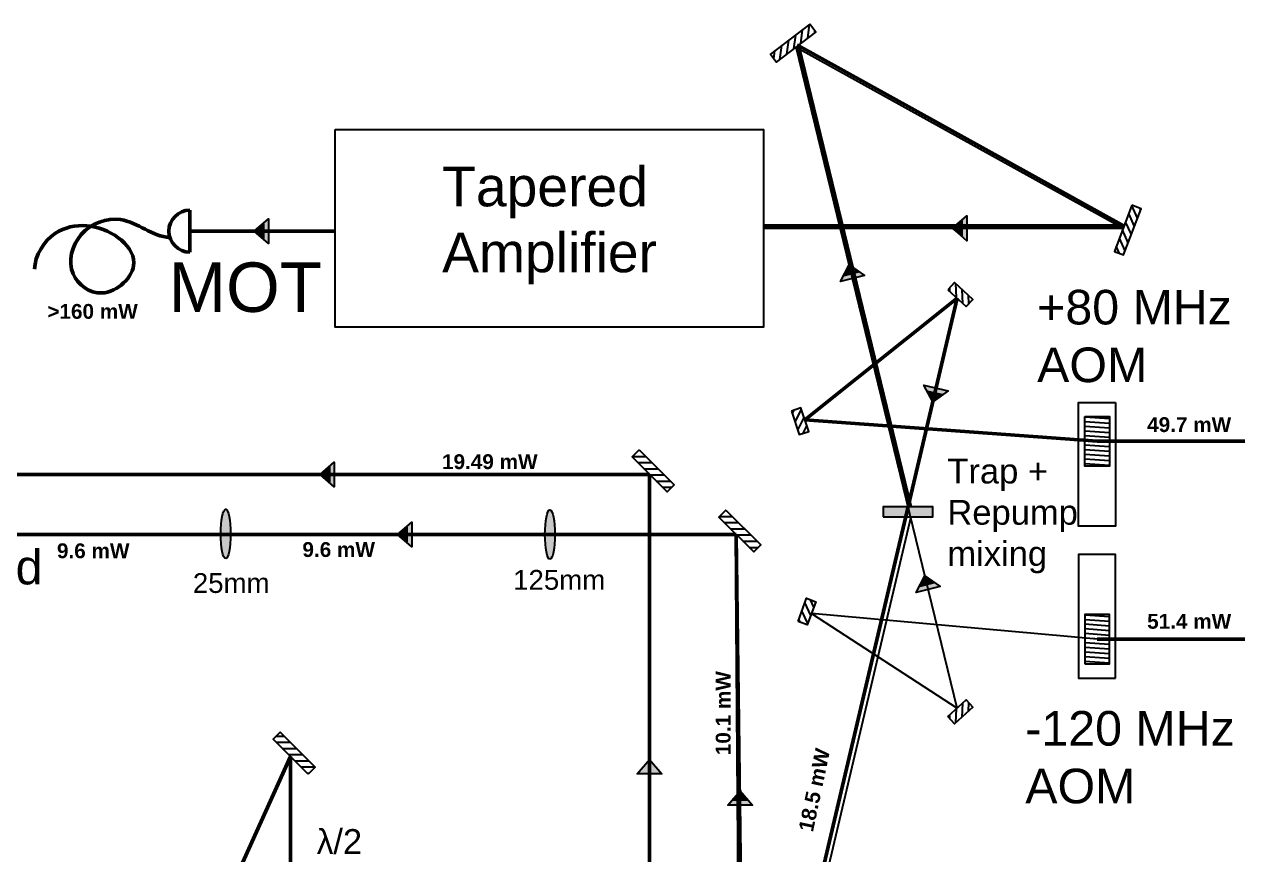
# Model space of a CAD drawing. Header units: inches. Extents: x 3.3 to 82.2, y 19 to 61.1.
# Drawn here: x 34.58 to 59.13, y 34.67 to 51.47 of the extents above; entities that cross this region are included whole.
import ezdxf

# ---------------------------------------------------------------- set-up
doc = ezdxf.new("R2010")
doc.units = ezdxf.units.IN
doc.header["$MEASUREMENT"] = 0
for name, color, linetype in [('analysis', 7, 'Continuous'), ('hplock', 7, 'Continuous'), ('imaging', 7, 'Continuous'), ('repump', 7, 'Continuous')]:
    doc.layers.add(name, color=color, linetype=linetype)

msp = doc.modelspace()

# ---------------------------------------------------------------- hatches: boundary and pattern name
h = msp.add_hatch(color=1)
h.set_gradient(color1=(250, 17, 5), color2=(250, 27, 15), one_color=1, tint=0.52, name='INVCYLINDER')
h.paths.add_polyline_path([(39.23054, 47.28568), (39.51714, 47.53568), (39.51714, 47.03568)])
h = msp.add_hatch(color=1)
h.set_gradient(color1=(250, 17, 5), color2=(250, 27, 15), one_color=1, tint=0.52, name='INVCYLINDER')
h.paths.add_polyline_path([(39.23054, 47.28568), (39.41714, 47.43568), (39.41714, 47.13568)])
h = msp.add_hatch(color=1)
h.set_gradient(color1=(250, 17, 5), color2=(250, 27, 15), one_color=1, tint=0.52, name='INVCYLINDER')
h.paths.add_polyline_path([(53.35964, 47.34347), (53.64624, 47.59347), (53.64624, 47.09347)])
h = msp.add_hatch(color=1)
h.set_gradient(color1=(250, 17, 5), color2=(250, 27, 15), one_color=1, tint=0.52, name='INVCYLINDER')
h.paths.add_polyline_path([(53.35964, 47.34347), (53.54624, 47.49347), (53.54624, 47.19347)])
h = msp.add_hatch(color=1)
h.set_gradient(color1=(250, 17, 5), color2=(250, 27, 15), one_color=1, tint=0.52, name='INVCYLINDER')
h.paths.add_polyline_path([(53.35964, 47.34347), (53.44624, 47.39347), (53.44624, 47.29347)])
h = msp.add_hatch(color=1)
h.set_gradient(color1=(250, 17, 5), color2=(250, 27, 15), one_color=1, tint=0.52, name='INVCYLINDER')
h.paths.add_polyline_path([(39.23054, 47.28568), (39.31714, 47.33568), (39.31714, 47.23568)])
h = msp.add_hatch(color=1)
h.set_gradient(color1=(250, 17, 5), color2=(250, 27, 15), one_color=1, tint=0.52, name='INVCYLINDER')
h.paths.add_polyline_path([(51.26462, 46.60655), (51.57533, 46.38723), (51.08953, 46.26894)])
h = msp.add_hatch(color=1)
h.set_gradient(color1=(250, 17, 5), color2=(250, 27, 15), one_color=1, tint=0.52, name='INVCYLINDER')
h.paths.add_polyline_path([(51.26462, 46.60655), (51.16303, 46.38975), (51.45451, 46.46073)])
h = msp.add_hatch(color=1)
h.set_gradient(color1=(250, 17, 5), color2=(250, 27, 15), one_color=1, tint=0.52, name='INVCYLINDER')
h.paths.add_polyline_path([(51.26462, 46.60655), (51.23653, 46.51057), (51.33369, 46.53423)])
h = msp.add_hatch(color=1)
h.set_gradient(color1=(250, 17, 5), color2=(250, 27, 15), one_color=1, tint=0.52, name='INVCYLINDER')
h.paths.add_polyline_path([(52.95685, 43.83474), (52.77906, 44.17095), (53.2658, 44.05654)])
h = msp.add_hatch(color=1)
h.set_gradient(color1=(250, 17, 5), color2=(250, 27, 15), one_color=1, tint=0.52, name='INVCYLINDER')
h.paths.add_polyline_path([(52.95685, 43.83474), (52.85353, 44.05072), (53.14557, 43.98207)])
h = msp.add_hatch(color=1)
h.set_gradient(color1=(250, 17, 5), color2=(250, 27, 15), one_color=1, tint=0.52, name='INVCYLINDER')
h.paths.add_polyline_path([(52.95685, 43.83474), (52.92799, 43.93049), (53.02534, 43.90761)])
h = msp.add_hatch()
h.set_pattern_fill('ANSI31', color=5, scale=0.75, angle=319, style=0)
h.set_pattern_definition([(356, (-29.0336, 115.92022), (-0.00653967, -0.09352163), [])])
h.paths.add_polyline_path([(56.03085, 42.53537), (56.53085, 42.53537), (56.53085, 43.53537), (56.03085, 43.53537)])
h = msp.add_hatch(color=1)
h.set_gradient(color1=(250, 17, 5), color2=(250, 27, 15), one_color=1, tint=0.52, name='INVCYLINDER')
h.paths.add_polyline_path([(40.56477, 42.36549), (40.85137, 42.61549), (40.85137, 42.11549)])
h = msp.add_hatch(color=1)
h.set_gradient(color1=(250, 17, 5), color2=(250, 27, 15), one_color=1, tint=0.52, name='INVCYLINDER')
h.paths.add_polyline_path([(40.56477, 42.36549), (40.75137, 42.51549), (40.75137, 42.21549)])
h = msp.add_hatch(color=1)
h.set_gradient(color1=(250, 17, 5), color2=(250, 27, 15), one_color=1, tint=0.52, name='INVCYLINDER')
h.paths.add_polyline_path([(40.56477, 42.36549), (40.65137, 42.41549), (40.65137, 42.31549)])
h = msp.add_hatch(color=256)
h.set_gradient(color1=(162, 181, 54), one_color=1, tint=1, name='INVSPHERICAL')
edge = h.paths.add_edge_path()
edge.add_ellipse((38.65461, 41.16256), major_axis=(0, -0.5), ratio=0.2, start_angle=0, end_angle=360)
h = msp.add_hatch(color=256)
h.set_gradient(color1=(162, 181, 54), one_color=1, tint=1, name='INVSPHERICAL')
edge = h.paths.add_edge_path()
edge.add_ellipse((45.21275, 41.15089), major_axis=(0, -0.5), ratio=0.2, start_angle=0, end_angle=360)
h = msp.add_hatch(color=1)
h.set_gradient(color1=(250, 17, 5), color2=(250, 27, 15), one_color=1, tint=0.52, name='INVCYLINDER')
h.paths.add_polyline_path([(42.12982, 41.15089), (42.41642, 41.40089), (42.41642, 40.90089)])
h = msp.add_hatch(color=1)
h.set_gradient(color1=(250, 17, 5), color2=(250, 27, 15), one_color=1, tint=0.52, name='INVCYLINDER')
h.paths.add_polyline_path([(42.12982, 41.15089), (42.31642, 41.30089), (42.31642, 41.00089)])
h = msp.add_hatch(color=1)
h.set_gradient(color1=(250, 17, 5), color2=(250, 27, 15), one_color=1, tint=0.52, name='INVCYLINDER')
h.paths.add_polyline_path([(42.12982, 41.15089), (42.21642, 41.20089), (42.21642, 41.10089)])
h = msp.add_hatch(color=5)
h.set_gradient(color1=(250, 17, 5), color2=(250, 27, 15), one_color=1, tint=0.52, name='INVCYLINDER')
h.paths.add_polyline_path([(52.79599, 40.31758), (53.1067, 40.09826), (52.62089, 39.97997)])
h = msp.add_hatch(color=5)
h.set_gradient(color1=(250, 17, 5), color2=(250, 27, 15), one_color=1, tint=0.52, name='INVCYLINDER')
h.paths.add_polyline_path([(52.79599, 40.31758), (52.98588, 40.17176), (52.69439, 40.10079)])
h = msp.add_hatch(color=5)
h.set_gradient(color1=(250, 17, 5), color2=(250, 27, 15), one_color=1, tint=0.52, name='INVCYLINDER')
h.paths.add_polyline_path([(52.79599, 40.31758), (52.86506, 40.24527), (52.7679, 40.22161)])
h = msp.add_hatch()
h.set_pattern_fill('ANSI31', color=5, scale=0.75, angle=319, style=0)
h.set_pattern_definition([(356, (-29.0336, 111.92022), (-0.00653967, -0.09352163), [])])
h.paths.add_polyline_path([(56.03085, 38.53537), (56.53085, 38.53537), (56.53085, 39.53537), (56.03085, 39.53537)])
h = msp.add_hatch(color=1)
h.set_gradient(color1=(250, 17, 5), color2=(250, 27, 15), one_color=1, tint=0.52, name='INVCYLINDER')
h.paths.add_polyline_path([(47.22865, 36.59821), (47.47865, 36.31161), (46.97865, 36.31161)])
h = msp.add_hatch(color=1)
h.set_gradient(color1=(250, 17, 5), color2=(250, 27, 15), one_color=1, tint=0.52, name='INVCYLINDER')
h.paths.add_polyline_path([(49.05977, 35.96431), (49.30977, 35.6777), (48.80977, 35.6777)])
h = msp.add_hatch(color=1)
h.set_gradient(color1=(250, 17, 5), color2=(250, 27, 15), one_color=1, tint=0.52, name='INVCYLINDER')
h.paths.add_polyline_path([(49.05977, 35.96431), (49.20977, 35.7777), (48.90977, 35.7777)])
h = msp.add_hatch(color=1)
h.set_gradient(color1=(250, 17, 5), color2=(250, 27, 15), one_color=1, tint=0.52, name='INVCYLINDER')
h.paths.add_polyline_path([(49.05977, 35.96431), (49.10977, 35.8777), (49.00977, 35.8777)])
at = {"layer": 'imaging'}
h = msp.add_hatch(dxfattribs=at)
h.set_pattern_fill('ANSI31', color=256, angle=42.442606, style=0)
h.set_pattern_definition([(272.5574, (49.80329, 51.59451), (-0.1248755, -0.0055775), [])])
h.paths.add_polyline_path([(53.26443, 46.09686), (53.63341, 45.75943), (53.76838, 45.90702), (53.3994, 46.24445)])
h = msp.add_hatch(dxfattribs=at)
h.set_pattern_fill('ANSI31', color=256, angle=51.720407, style=0)
h.set_pattern_definition([(243.1761, (49.78224, 50.13658), (-0.1115497, 0.0564062), [])])
h.paths.add_polyline_path([(50.10094, 43.64797), (50.25691, 43.17292), (50.44693, 43.23531), (50.29096, 43.71036)])
h = msp.add_hatch(color=256, dxfattribs=at)
h.set_gradient(color1=(20, 213, 235), one_color=1, tint=1, name='INVCYLINDER')
h.paths.add_polyline_path([(51.95718, 41.50901), (52.95718, 41.50901), (52.95718, 41.70901), (51.95718, 41.70901)])
h = msp.add_hatch(dxfattribs=at)
h.set_pattern_fill('ANSI31', color=256, angle=69.755096, style=0)
h.set_pattern_definition([(114.755, (49.67912, 32.91818), (-0.1135132, -0.0523426), [])])
h.paths.add_polyline_path([(50.23185, 39.39105), (50.40486, 39.86017), (50.59251, 39.79096), (50.41949, 39.32185)])
h = msp.add_hatch(dxfattribs=at)
h.set_pattern_fill('ANSI31', color=256, angle=42.442606, style=0)
h.set_pattern_definition([(87.4426, (49.80329, 31.96978), (-0.1248755, 0.0055775), [])])
h.paths.add_polyline_path([(53.26443, 37.46742), (53.63341, 37.80485), (53.76838, 37.65726), (53.3994, 37.31983)])
at = {"layer": 'repump'}
h = msp.add_hatch(dxfattribs=at)
h.set_pattern_fill('ANSI31', color=256, angle=397.218948, style=0)
h.set_pattern_definition([(262.219, (45.36635, 60.31171), (0.1238491, -0.0169235), [])])
h.paths.add_polyline_path([(50.59095, 51.31077), (49.79462, 50.70591), (49.67365, 50.86518), (50.46998, 51.47004)])
h = msp.add_hatch(dxfattribs=at)
h.set_pattern_fill('ANSI31', color=256, angle=429.108514, style=0)
h.set_pattern_definition([(294.1085, (47.98248, 52.62162), (0.1140967, 0.0510583), [])])
h.paths.add_polyline_path([(57.17357, 47.73928), (56.81697, 46.80502), (56.63012, 46.87634), (56.98672, 47.8106)])
h = msp.add_hatch(dxfattribs=at)
h.set_pattern_fill('ANSI31', color=256, angle=135, style=0)
h.set_pattern_definition([(360, (38.8058, 34.10555), (-2e-17, 0.125), [])])
h.paths.add_polyline_path([(47.01652, 42.86046), (47.72363, 42.15336), (47.58221, 42.01194), (46.8751, 42.71904)])
h = msp.add_hatch(dxfattribs=at)
h.set_pattern_fill('ANSI31', color=256, angle=135, style=0)
h.set_pattern_definition([(360, (40.55824, 32.89095), (-2e-17, 0.125), [])])
h.paths.add_polyline_path([(48.76896, 41.64586), (49.47606, 40.93876), (49.33464, 40.79734), (48.62754, 41.50444)])
h = msp.add_hatch(dxfattribs=at)
h.set_pattern_fill('ANSI31', color=256, angle=315, style=0)
h.set_pattern_definition([(180, (48.53056, 42.69929), (3e-17, -0.125), [])])
h.paths.add_polyline_path([(40.31984, 36.30417), (39.61274, 37.01127), (39.75416, 37.1527), (40.46127, 36.44559)])

# ---------------------------------------------------------------- linework, layer by layer
at = {"color": 5}
for p, q in [((53.44892, 37.63614), (50.19279, 51.00834)), ((50.19279, 51.00834), (56.80842, 47.34347)), ((49.53279, 47.34347), (56.80842, 47.34347)), ((52.51023, 41.50901), (49.17523, 27.32105)), ((48.9906, 41.14137), (49.17523, 27.32105)), ((56.28085, 39.03537), (50.506, 39.5564)), ((50.506, 39.5564), (53.44892, 37.63614))]:
    msp.add_line(p, q, dxfattribs=at)
at = {"color": 1, "lineweight": 50}
for p, q in [((50.21702, 51.05208), (56.83265, 47.38721)), ((37.92895, 46.86159), (37.92895, 47.70978)), ((49.53279, 47.39347), (56.80842, 47.39347)), ((37.92895, 47.28568), (40.86765, 47.28568)), ((65.69521, 43.03537), (56.28085, 43.03537)), ((32.03745, 42.36549), (47.22865, 42.36549)), ((47.22865, 33.54983), (47.22865, 42.36549)), ((25.90031, 41.15089), (48.98109, 41.15089)), ((49.07915, 27.33799), (48.98109, 41.15089)), ((57.90021, 39.03537), (56.28085, 39.03537)), ((65.69521, 39.03537), (57.90021, 39.03537)), ((39.96629, 36.65772), (33.95578, 23.36223)), ((39.96629, 30.36116), (39.96629, 36.65772))]:
    msp.add_line(p, q, dxfattribs=at)
at = {"color": 0}
msp.add_lwpolyline([(40.86765, 49.34347), (49.53279, 49.34347), (49.53279, 45.34347), (40.86765, 45.34347)], close=True, dxfattribs=at)
at = {"color": 1}
for points in [[(39.23054, 47.28568), (39.51714, 47.53568), (39.51714, 47.03568), (39.23054, 47.28568)], [(39.23054, 47.28568), (39.41714, 47.43568), (39.41714, 47.13568), (39.23054, 47.28568)], [(53.35964, 47.34347), (53.64624, 47.59347), (53.64624, 47.09347), (53.35964, 47.34347)], [(53.35964, 47.34347), (53.54624, 47.49347), (53.54624, 47.19347), (53.35964, 47.34347)], [(53.35964, 47.34347), (53.44624, 47.39347), (53.44624, 47.29347), (53.35964, 47.34347)], [(39.23054, 47.28568), (39.31714, 47.33568), (39.31714, 47.23568), (39.23054, 47.28568)], [(51.26462, 46.60655), (51.57533, 46.38723), (51.08953, 46.26894), (51.26462, 46.60655)], [(51.26462, 46.60655), (51.16303, 46.38975), (51.45451, 46.46073), (51.26462, 46.60655)], [(51.26462, 46.60655), (51.23653, 46.51057), (51.33369, 46.53423), (51.26462, 46.60655)], [(52.95685, 43.83474), (52.77906, 44.17095), (53.2658, 44.05654), (52.95685, 43.83474)], [(52.95685, 43.83474), (52.85353, 44.05072), (53.14557, 43.98207), (52.95685, 43.83474)], [(52.95685, 43.83474), (52.92799, 43.93049), (53.02534, 43.90761), (52.95685, 43.83474)], [(40.56477, 42.36549), (40.85137, 42.61549), (40.85137, 42.11549), (40.56477, 42.36549)], [(40.56477, 42.36549), (40.75137, 42.51549), (40.75137, 42.21549), (40.56477, 42.36549)], [(40.56477, 42.36549), (40.65137, 42.41549), (40.65137, 42.31549), (40.56477, 42.36549)], [(42.12982, 41.15089), (42.41642, 41.40089), (42.41642, 40.90089), (42.12982, 41.15089)], [(42.12982, 41.15089), (42.31642, 41.30089), (42.31642, 41.00089), (42.12982, 41.15089)], [(42.12982, 41.15089), (42.21642, 41.20089), (42.21642, 41.10089), (42.12982, 41.15089)], [(47.22865, 36.59821), (47.47865, 36.31161), (46.97865, 36.31161), (47.22865, 36.59821)], [(49.05977, 35.96431), (49.30977, 35.6777), (48.80977, 35.6777), (49.05977, 35.96431)], [(49.05977, 35.96431), (49.20977, 35.7777), (48.90977, 35.7777), (49.05977, 35.96431)], [(49.05977, 35.96431), (49.10977, 35.8777), (49.00977, 35.8777), (49.05977, 35.96431)]]:
    msp.add_lwpolyline(points, dxfattribs=at)
at = {"color": 5}
for points in [[(56.03085, 43.53537), (56.53085, 43.53537), (56.53085, 42.53537), (56.03085, 42.53537)], [(56.03085, 38.53537), (56.53085, 38.53537), (56.53085, 39.53537), (56.03085, 39.53537)]]:
    msp.add_lwpolyline(points, close=True, dxfattribs=at)
for points in [[(52.79599, 40.31758), (53.1067, 40.09826), (52.62089, 39.97997), (52.79599, 40.31758)], [(52.79599, 40.31758), (52.98588, 40.17176), (52.69439, 40.10079), (52.79599, 40.31758)], [(52.79599, 40.31758), (52.86506, 40.24527), (52.7679, 40.22161), (52.79599, 40.31758)]]:
    msp.add_lwpolyline(points, dxfattribs=at)
at = {"color": 1, "lineweight": 50}
msp.add_arc((37.92895, 47.28568), 0.4241, 90, 270, dxfattribs=at)
for centre in [(38.65461, 41.16256), (45.21275, 41.15089)]:
    msp.add_ellipse(centre, major_axis=(0, -0.5), ratio=0.2)
at = {"color": 1, "lineweight": 50, "start_tangent": (-0.99977011, 0.02144102), "end_tangent": (-0.04341637, -0.99905707)}
msp.add_spline([(37.52338, 47.16169), (36.52912, 47.5206), (35.73345, 47.21728), (35.56978, 46.41986), (36.14801, 46.0361), (36.79593, 46.64792), (36.4814, 47.15234), (35.21083, 47.24435), (34.7862, 46.51395)], degree=3, dxfattribs=at)
at = {"layer": 'hplock'}
for points in [[(50.46998, 51.47004), (49.67365, 50.86518), (49.79462, 50.70591), (50.59095, 51.31077)], [(56.98672, 47.8106), (56.63012, 46.87634), (56.81697, 46.80502), (57.17357, 47.73928)]]:
    msp.add_lwpolyline(points, close=True, dxfattribs=at)
at = {"layer": 'imaging', "color": 1, "lineweight": 50}
for p, q in [((52.50864, 41.70901), (50.24137, 51.02017)), ((53.44892, 45.92815), (49.07915, 27.33799)), ((50.36894, 43.47284), (53.44892, 45.92815)), ((56.28085, 43.03537), (50.36894, 43.47284))]:
    msp.add_line(p, q, dxfattribs=at)
at = {"layer": 'imaging'}
for points in [[(53.26443, 46.09686), (53.63341, 45.75943), (53.76838, 45.90702), (53.3994, 46.24445)], [(50.10094, 43.64797), (50.25691, 43.17292), (50.44693, 43.23531), (50.29096, 43.71036)], [(56.65585, 43.82208), (56.65585, 41.32208), (55.90585, 41.32208), (55.90585, 43.82208)], [(51.95718, 41.50901), (52.95718, 41.50901), (52.95718, 41.70901), (51.95718, 41.70901)], [(56.65585, 38.24867), (56.65585, 40.74867), (55.90585, 40.74867), (55.90585, 38.24867)], [(50.23185, 39.39105), (50.40486, 39.86017), (50.59251, 39.79096), (50.41949, 39.32185)], [(53.26443, 37.46742), (53.63341, 37.80485), (53.76838, 37.65726), (53.3994, 37.31983)]]:
    msp.add_lwpolyline(points, close=True, dxfattribs=at)
at = {"layer": 'repump'}
for points in [[(47.01652, 42.86046), (47.72363, 42.15336), (47.58221, 42.01194), (46.8751, 42.71904)], [(48.76896, 41.64586), (49.47606, 40.93876), (49.33464, 40.79734), (48.62754, 41.50444)], [(40.31984, 36.30417), (39.61274, 37.01127), (39.75416, 37.1527), (40.46127, 36.44559)]]:
    msp.add_lwpolyline(points, close=True, dxfattribs=at)

# ---------------------------------------------------------------- texts
at = {"layer": 'analysis', "insert": (43.0326, 48.58806), "char_height": 0.8, "width": 7.1971636, "attachment_point": 1}
msp.add_mtext('{\\fArial|b0|i0|c0|p34;Tapered Amplifier }', dxfattribs=at)
at = {"layer": 'hplock', "attachment_point": 1}
for s, insert, char_height, width in [('{\\fArial|b0|i0|c0|p34;MOT}', (37.49788, 46.65284), 1, 9.5526128), ('{\\fArial|b1|i0|c0|p34;\\C5;>160 mW}', (35.04686, 45.81331), 0.3, 3.867378), ('{\\fArial|b1|i0|c0|p34;\\C5;49.7 mW}', (57.29391, 43.52324), 0.3, 3.867378), ('{\\fArial|b1|i0|c0|p34;\\C5;19.49 mW}', (43.03024, 42.77357), 0.3, 3.867378), ('{\\fArial|b0|i0|c0|p34;Trap + \\PRepump\\Pmixing}', (53.25268, 42.68269), 0.5, 6.2482535), ('{\\fArial|b1|i0|c0|p34;\\C5;9.6 mW}', (40.20661, 40.99648), 0.3, 3.867378), ('{\\fArial|b1|i0|c0|p34;\\C5;9.6 mW}', (35.24065, 40.97142), 0.3, 3.867378), ('{\\fArial|b1|i0|c0|p34;\\C5;51.4 mW}', (57.29391, 39.54563), 0.3, 3.867378)]:
    msp.add_mtext(s, dxfattribs=dict(at, insert=insert, char_height=char_height, width=width))
at = {"layer": 'hplock', "char_height": 0.3, "width": 3.867378, "attachment_point": 1}
for s, insert, rotation in [('{\\fArial|b1|i0|c0|p34;\\C5;10.1 mW}', (48.56668, 36.68726), 90), ('{\\fArial|b1|i0|c0|p34;\\C5;18.5 mW}', (50.23812, 35.18252), 78.127856)]:
    msp.add_mtext(s, dxfattribs=dict(at, insert=insert, rotation=rotation))
at = {"layer": 'repump', "attachment_point": 1}
for s, insert, char_height, width in [('{\\fArial|b0|i0|c0|p34;+80 MHz\\PAOM}', (55.06836, 46.09879), 0.7, 4.2453052), ('{\\fArial|b0|i0|c0|p34;Low Field Probe}', (30.76408, 40.84188), 0.7, 5.1173702), ('\\A1;{\\fArial|b0|i0|c0|p34;25mm}', (37.98988, 40.36928), 0.4, 3.552713678800501e-15), ('\\A1;{\\fArial|b0|i0|c0|p34;125mm}', (44.46909, 40.43376), 0.4, 3.552713678800501e-15), ('{\\fArial|b0|i0|c0|p34;-120 MHz\\PAOM}', (54.82872, 37.58105), 0.7, 5.1173702), ('\\A1;{\\fSymbol|b0|i0|c2|p18;l\\fArial|b0|i0|c0|p34;/2}', (40.49698, 35.19199), 0.5, 3.552713678800501e-15)]:
    msp.add_mtext(s, dxfattribs=dict(at, insert=insert, char_height=char_height, width=width))

doc.saveas('drawing.dxf')
